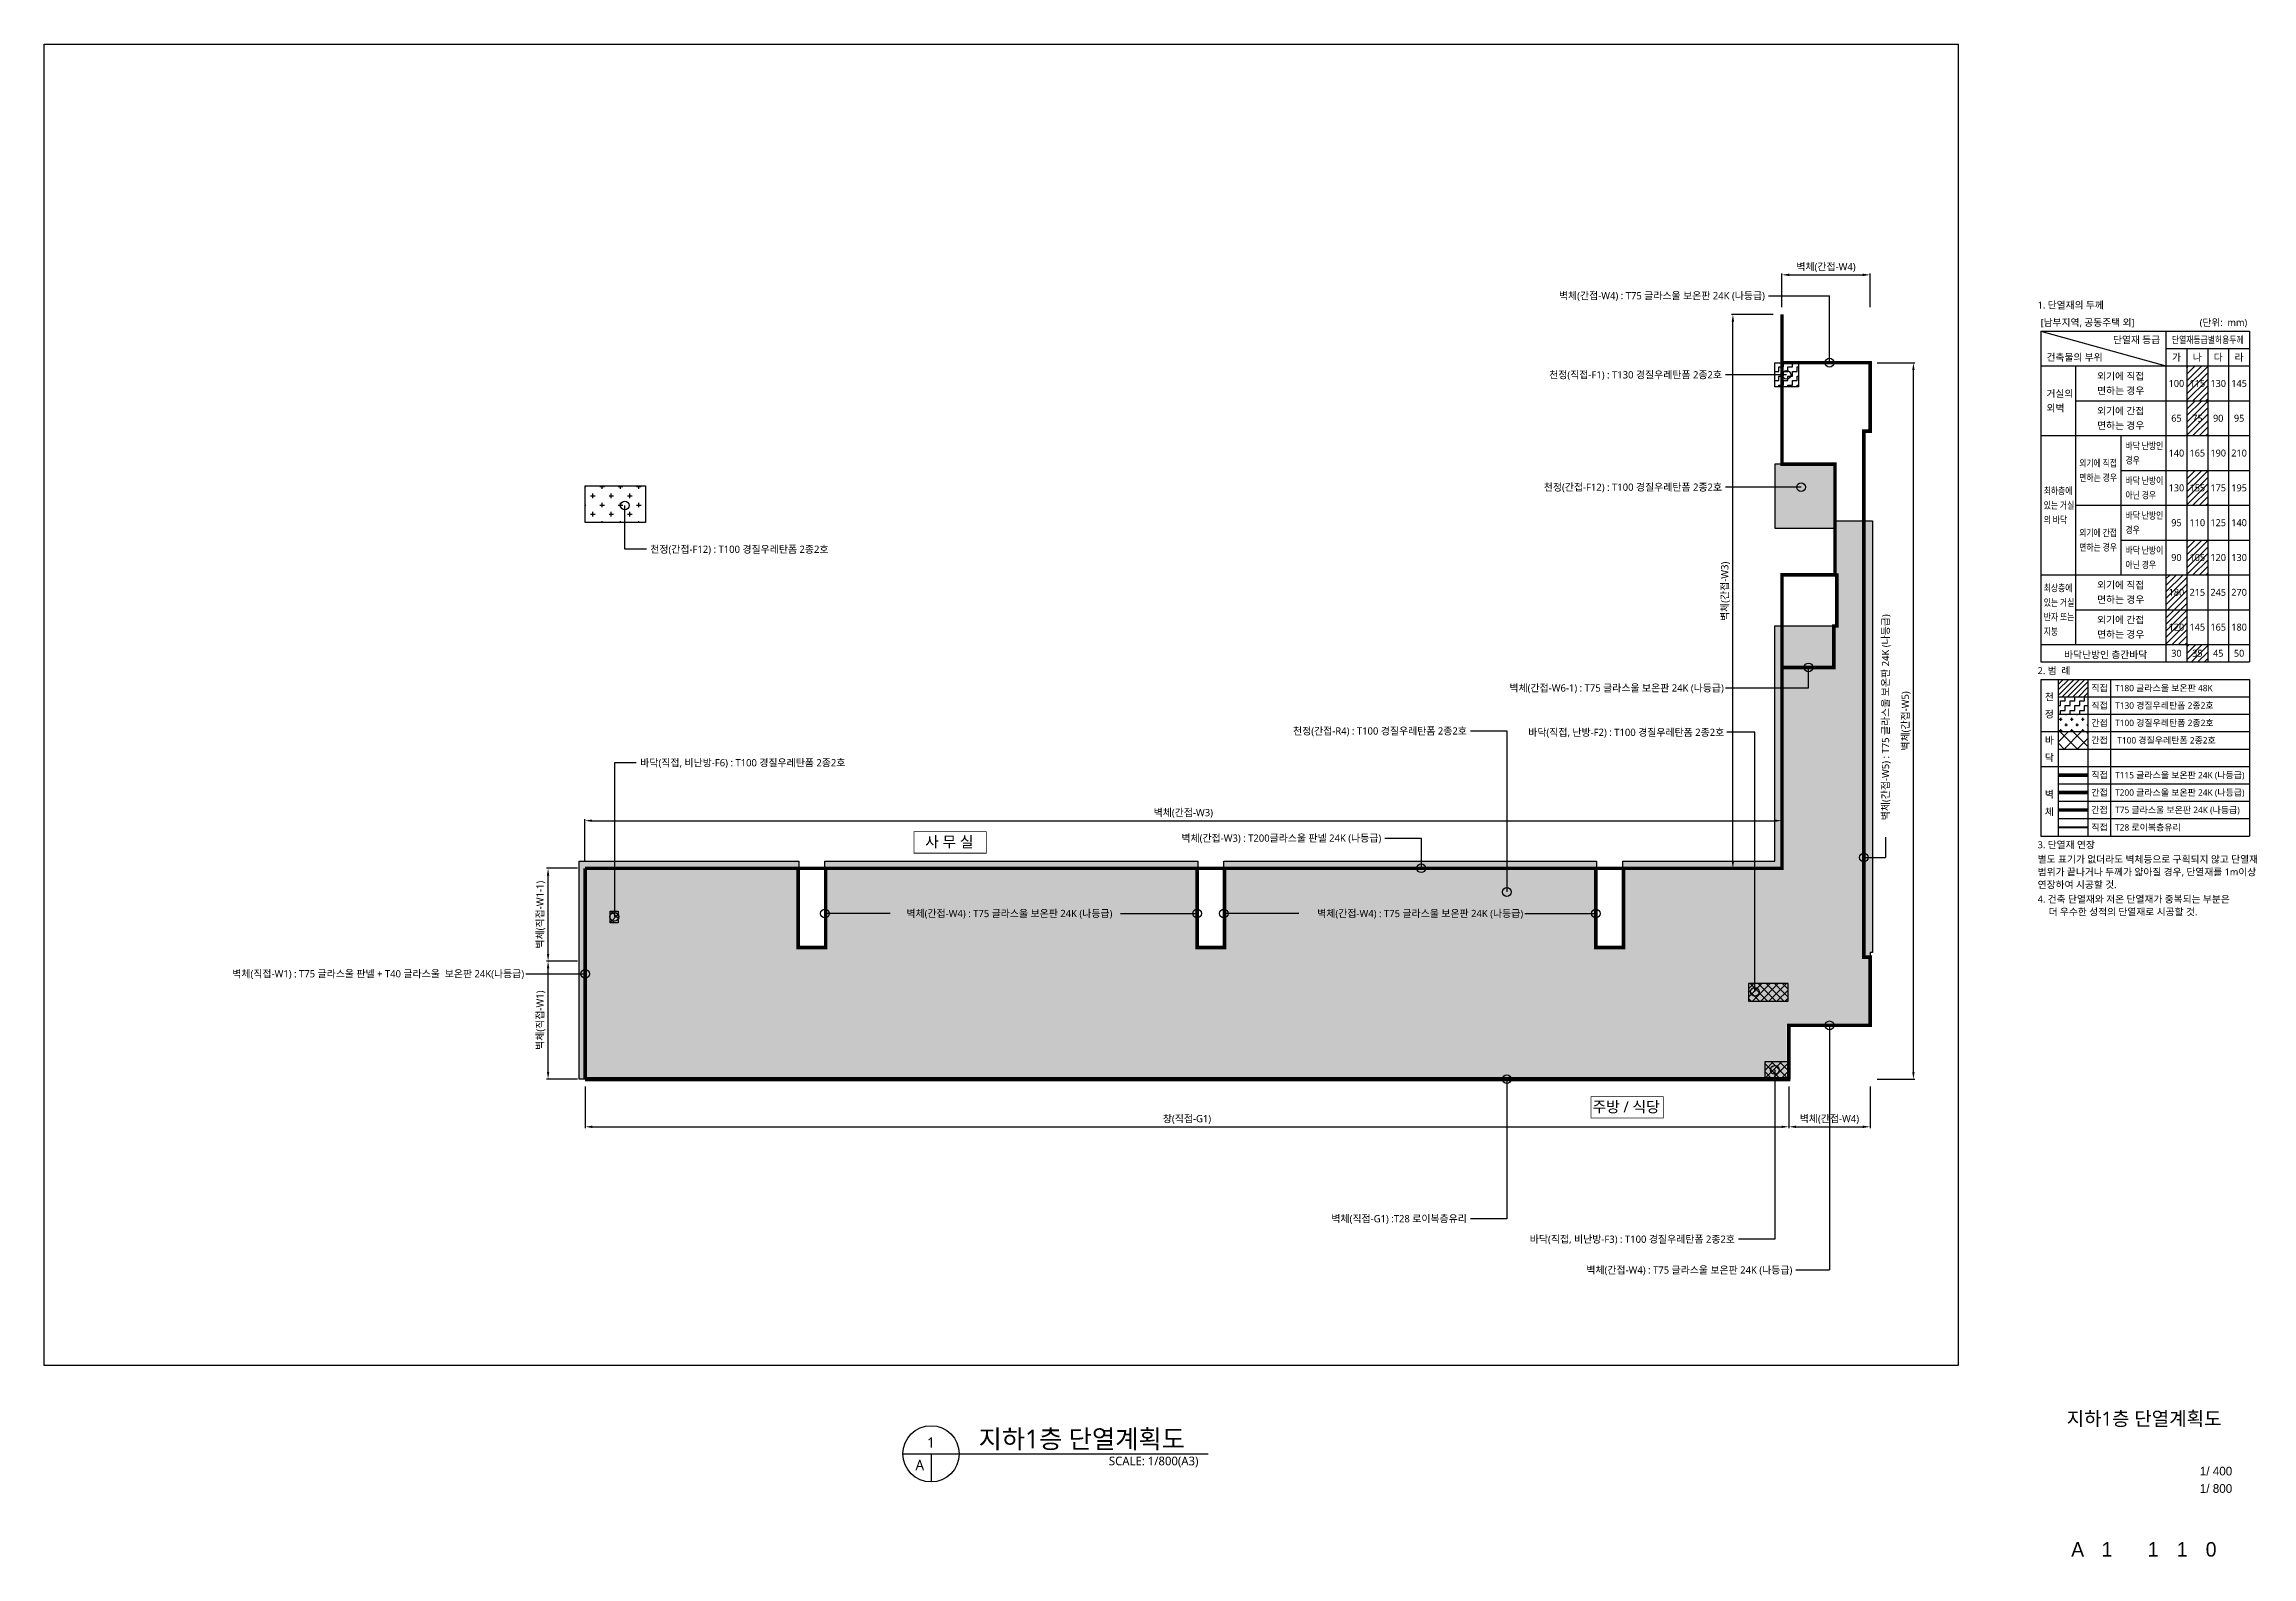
# Model space of a CAD drawing. Header units: millimetres. Extents: x -604407 to 1670407, y 506520 to 715041.
# Drawn here: x -276007 to 28407, y 506520 to 715041 of the extents above; entities that cross this region are included whole.
import ezdxf
from ezdxf.enums import TextEntityAlignment as Align

# ---------------------------------------------------------------- set-up
doc = ezdxf.new("R2010")
doc.units = ezdxf.units.MM
doc.header["$LTSCALE"] = 1000
doc.linetypes.add('HIDDEN2', pattern=[0.1875, 0.125, -0.0625])
doc.linetypes.add('PHANTOM', pattern=[63.5, 31.75, -6.35, 6.35, -6.35, 6.35, -6.35])
doc.layers.get('DEFPOINTS').update_dxf_attribs({"color": 161})
for name, color, linetype in [('DIM', 7, 'Continuous'), ('NDIM', 7, 'Continuous'), ('SASAC 도면번호', 6, 'Continuous'), ('SYM', 7, 'Continuous'), ('TEXT', 3, 'Continuous'), ('TEXT-TITLE', 6, 'Continuous'), ('TEXT-기입', 6, 'Continuous'), ('TEXT-주', 2, 'Continuous'), ('단멸바닥', 6, 'Continuous'), ('단열', 5, 'Continuous'), ('단열선', 4, 'Continuous')]:
    doc.layers.add(name, color=color, linetype=linetype)
doc.styles.add('CGS', font='cgse', dxfattribs={"bigfont": 'cgs'})
doc.styles.add('TE', font='malgun_0.ttf')
doc.styles.add('나눔바른고딕', font='NanumBarunGothic.ttf')
doc.linetypes.add('X_LINE-ORI', pattern='A,3.5,-0.5,["X",Standard,S=0.5,R=0,X=-0.175,Y=-0.25],-0.5', length=4.5)
doc.dimstyles.new('BA', dxfattribs={"dimscale": 500, "dimtxt": 3, "dimasz": 1, "dimexe": 1, "dimexo": 5, "dimgap": 0.9, "dimtad": 1, "dimdec": 0, "dimdsep": 46, "dimlunit": 6, "dimtxsty": 'TE', "dimblk": 'DDD', "dimcen": 2.5, "dimclrd": 256, "dimclre": 256, "dimclrt": 3, "dimazin": 2, "dimtfac": 1, "dimtdec": 0, "dimtix": 1, "dimtmove": 2, "dimatfit": 3, "dimldrblk": 'DDD', "dimfxl": 1, "dimtolj": 1, "dimtzin": 0, "dimarcsym": 2})

# ---------------------------------------------------------------- blocks, each defined once
blk = doc.blocks.new('*D14')
at = {"layer": 'DEFPOINTS', "color": 0, "ltscale": 0.4, "transparency": 16777216}
for p in [(-206523, 588640), (-201464, 588640), (-201464, 572360)]:
    blk.add_point(p, dxfattribs=at)
at = {"layer": 'NDIM', "lineweight": -2, "ltscale": 0.4, "transparency": 16777216}
for p, q in [((-202464, 588640), (-206723, 588640)), ((-206523, 573360), (-206523, 587640)), ((-202464, 572360), (-206723, 572360))]:
    blk.add_line(p, q, dxfattribs=at)
at = {"layer": 'NDIM', "ltscale": 0.4, "transparency": 16777216}
for points in [[(-206689, 587640), (-206356, 587640), (-206523, 588640)], [(-206689, 573360), (-206356, 573360), (-206523, 572360)]]:
    blk.add_solid(points, dxfattribs=at)
at = {"layer": 'NDIM', "color": 3, "ltscale": 0.4, "transparency": 16777216, "insert": (-207530, 580500), "char_height": 1000, "attachment_point": 5, "rotation": 90, "style": 'TE'}
blk.add_mtext('\\A1;벽체(직접-W1)', dxfattribs=at)
blk = doc.blocks.new('DDD')
at = {"layer": 'DIM', "color": 0}
for p, q in [((-1, 0), (1, 0)), ((0, -1), (0, 1))]:
    blk.add_line(p, q, dxfattribs=at)
for radius in [0.6, 0.3]:
    blk.add_circle((0, 0), radius, dxfattribs=at)
blk = doc.blocks.new('*D15')
at = {"layer": 'DEFPOINTS', "color": 0, "ltscale": 0.4, "transparency": 16777216}
for p in [(-36389, 607997), (-201464, 601435), (-36389, 601635)]:
    blk.add_point(p, dxfattribs=at)
at = {"layer": 'NDIM', "lineweight": -2, "ltscale": 0.4, "transparency": 16777216}
for p, q in [((-201464, 602435), (-201464, 608197)), ((-200464, 607997), (-37389, 607997)), ((-36389, 602635), (-36389, 608197))]:
    blk.add_line(p, q, dxfattribs=at)
at = {"layer": 'NDIM', "ltscale": 0.4, "transparency": 16777216}
for points in [[(-200464, 608164), (-200464, 607830), (-201464, 607997)], [(-37389, 608164), (-37389, 607830), (-36389, 607997)]]:
    blk.add_solid(points, dxfattribs=at)
at = {"layer": 'NDIM', "color": 3, "ltscale": 0.4, "transparency": 16777216, "insert": (-118927, 609004), "char_height": 1000, "attachment_point": 5, "style": 'TE'}
blk.add_mtext('\\A1;벽체(간접-W3)', dxfattribs=at)
blk = doc.blocks.new('*D16')
at = {"layer": 'DEFPOINTS', "color": 0, "ltscale": 0.4, "transparency": 16777216}
for p in [(-43151, 677785), (-36589, 677785), (-36589, 601435)]:
    blk.add_point(p, dxfattribs=at)
at = {"layer": 'NDIM', "lineweight": -2, "ltscale": 0.4, "transparency": 16777216}
for p, q in [((-37589, 677785), (-43351, 677785)), ((-43151, 602435), (-43151, 676785)), ((-37589, 601435), (-43351, 601435))]:
    blk.add_line(p, q, dxfattribs=at)
at = {"layer": 'NDIM', "ltscale": 0.4, "transparency": 16777216}
for points in [[(-43317, 676785), (-42984, 676785), (-43151, 677785)], [(-43317, 602435), (-42984, 602435), (-43151, 601435)]]:
    blk.add_solid(points, dxfattribs=at)
at = {"layer": 'NDIM', "color": 3, "ltscale": 0.4, "transparency": 16777216, "insert": (-44158, 639610), "char_height": 1000, "attachment_point": 5, "rotation": 90, "style": 'TE'}
blk.add_mtext('\\A1;벽체(간접-W3)', dxfattribs=at)
blk = doc.blocks.new('NOTE_단열재-수정')
at = {"layer": '단멸바닥'}
h = blk.add_hatch(dxfattribs=at)
h.set_pattern_fill('ANSI37', color=256, scale=400)
h.set_pattern_definition([(45, (-3729652.1, -524404.2), (-898.0256, 898.0256), []), (135, (-3729652.1, -524404.2), (-898.0256, -898.0256), [])])
h.paths.add_polyline_path([(7840, -60000), (7840, -57600), (3733, -57600), (3733, -60000)])
at = {"layer": '단열'}
h = blk.add_hatch(dxfattribs=at)
h.set_pattern_fill('ANSI31', color=256, scale=200)
h.set_pattern_definition([(45, (-3729652.1, -514804.23), (-449.01281, 449.01281), [])])
h.paths.add_polyline_path([(21493, -7200), (24373, -7200), (24373, -12000), (21493, -12000)])
h = blk.add_hatch(dxfattribs=at)
h.set_pattern_fill('ANSI31', color=256, scale=200)
h.set_pattern_definition([(45, (-3729652.1, -519604.23), (-449.01281, 449.01281), [])])
h.paths.add_polyline_path([(21493, -12000), (24373, -12000), (24373, -16800), (21493, -16800)])
h = blk.add_hatch(dxfattribs=at)
h.set_pattern_fill('ANSI31', color=256, scale=200)
h.set_pattern_definition([(45, (-3729652.1, -529204.23), (-449.01281, 449.01281), [])])
h.paths.add_polyline_path([(21493, -21600), (24373, -21600), (24373, -26400), (21493, -26400)])
h = blk.add_hatch(dxfattribs=at)
h.set_pattern_fill('ANSI31', color=256, scale=200)
h.set_pattern_definition([(45, (-3729652.1, -538804.23), (-449.01281, 449.01281), [])])
h.paths.add_polyline_path([(21493, -31200), (24373, -31200), (24373, -36000), (21493, -36000)])
h = blk.add_hatch(dxfattribs=at)
h.set_pattern_fill('ANSI31', color=256, scale=200)
h.set_pattern_definition([(45, (-3732531.6, -548404.23), (-449.01281, 449.01281), [])])
h.paths.add_polyline_path([(18613, -36000), (21493, -36000), (21493, -45600), (18613, -45600)])
h = blk.add_hatch(dxfattribs=at)
h.set_pattern_fill('ANSI31', color=256, scale=200)
h.set_pattern_definition([(45, (-292000, -178800), (-449.0128, 449.0128), [])])
h.paths.add_polyline_path([(21493, -45600), (24373, -45600), (24373, -48000), (21493, -48000)])
h = blk.add_hatch(dxfattribs=at)
h.set_pattern_fill('ANSI31', color=256, scale=166.666667, style=0)
h.set_pattern_definition([(45, (-292000, -178800), (-374.1773, 374.1773), [])])
h.paths.add_polyline_path([(3733, -52800), (7840, -52800), (7840, -50400), (3733, -50400)])
h = blk.add_hatch(dxfattribs=at)
h.set_pattern_fill('ZIGZAG', color=256, scale=5333.333333, style=0)
h.set_pattern_definition([(0, (-292000, -178800), (666.6667, 666.6667), [666.6667, -666.6667]), (90, (-291333.3, -178800), (-666.6667, 666.6667), [666.6667, -666.6667])])
h.paths.add_polyline_path([(3733, -55200), (7840, -55200), (7840, -52800), (3733, -52800)])
h = blk.add_hatch(dxfattribs=at)
h.set_pattern_fill('CROSS', color=256, scale=120, style=0)
h.set_pattern_definition([(0, (-2857928.7, 31419.2), (762, 762), [381, -1143]), (90, (-2857738.2, 31228.7), (-762, 762), [381, -1143])])
h.paths.add_polyline_path([(3733, -57600), (7840, -57600), (7840, -55200), (3733, -55200)])
for p, q in [((1333, -50400), (1333, -72000)), ((1333, -50400), (30133, -50400)), ((3733, -50400), (3733, -72000)), ((7840, -50400), (7840, -72000)), ((10958, -50400), (10958, -72000)), ((30133, -50400), (30133, -72000)), ((3733, -52800), (30133, -52800)), ((1333, -57600), (30133, -57600)), ((3733, -55200), (30133, -55200)), ((3733, -60000), (30133, -60000)), ((1333, -62400), (30133, -62400)), ((3733, -64800), (30133, -64800)), ((3733, -67200), (30133, -67200)), ((3733, -67200), (30133, -67200)), ((3733, -69600), (30133, -69600)), ((1333, -72000), (30133, -72000))]:
    blk.add_line(p, q)
at = {"layer": 'DIM'}
for p, q in [((1333, -2400), (18613, -7200)), ((1333, -2400), (30133, -2400)), ((1333, -2400), (1333, -48000)), ((18613, -2400), (18613, -48000)), ((30133, -2400), (30133, -48000)), ((18613, -4800), (30133, -4800)), ((21493, -4800), (21493, -48000)), ((24373, -4800), (24373, -48000)), ((27253, -4800), (27253, -48000)), ((1333, -7200), (30133, -7200)), ((6133, -7200), (6133, -45600)), ((6133, -12000), (30133, -12000)), ((1333, -16800), (30133, -16800)), ((12373, -16800), (12373, -36000)), ((12373, -21600), (30133, -21600)), ((6133, -26400), (30133, -26400)), ((12373, -31200), (30133, -31200)), ((1333, -36000), (30133, -36000)), ((6133, -40800), (30133, -40800)), ((1333, -45600), (30133, -45600)), ((1333, -48000), (30133, -48000))]:
    blk.add_line(p, q, dxfattribs=at)
at = {"layer": '단열선', "ltscale": 7, "const_width": 480}
blk.add_lwpolyline([(3733, -63600), (7840, -63600)], dxfattribs=at)
at = {"layer": '단열선', "linetype": 'PHANTOM', "ltscale": 0.05, "const_width": 480}
blk.add_lwpolyline([(3733, -66000), (7840, -66000)], dxfattribs=at)
at = {"layer": '단열선', "linetype": 'HIDDEN2', "ltscale": 7, "const_width": 480}
blk.add_lwpolyline([(3733, -68400), (7840, -68400)], dxfattribs=at)
at = {"layer": '단열선', "color": 3, "linetype": 'X_LINE-ORI', "ltscale": 0.8, "const_width": 300}
blk.add_lwpolyline([(3733, -70800), (7840, -70800)], dxfattribs=at)
at = {"layer": 'TEXT-기입', "style": '나눔바른고딕'}
for s, height, p in [('1. 단열재의 두께', 960, (922, 1200)), ('[남부지역, 공동주택 외]', 960, (1333, -1200)), ('(단위:  mm)', 960, (23259, -1200)), ('건축물의 부위', 960, (2133, -6000)), ('거실의', 960, (2133, -11000)), ('외벽', 960, (2133, -13000)), ('2. 범  례', 960, (922, -49200)), ('T180 글라스울 보온판 48K', 880, (11597, -51600)), ('T130 경질우레탄폼 2종2호', 880, (11597, -54000)), ('T100 경질우레탄폼 2종2호', 880, (11597, -56400)), (' T100 경질우레탄폼 2종2호', 880, (11597, -58800)), ('T115 글라스울 보온판 24K (나등급)', 880, (11597, -63600)), ('T200 글라스울 보온판 24K (나등급)', 880, (11597, -66000)), ('T75 글라스울 보온판 24K (나등급)', 880, (11597, -68400)), ('3. 단열재 연장', 960, (922, -73200)), ('T28 로이복층유리', 880, (11597, -70800)), ('별도 표기가 없더라도 벽체등으로 구획되지 않고 단열재', 960, (922, -75200)), ('연장하여 시공할 것.', 960, (922, -78700)), ('범위가 끝나거나 두께가 얇아질 경우, 단열재를 1m이상', 960, (922, -76950)), ('4. 건축 단열재와 저온 단열재가 중복되는 부분은', 960, (922, -80700)), ('더 우수한 성적의 단열재로 시공할 것.', 960, (2422, -82450))]:
    blk.add_text(s, height=height, dxfattribs=at).set_placement(p, align=Align.MIDDLE_LEFT)
blk.add_text('단열재 등급', height=960, dxfattribs=at).set_placement((17813, -3600), align=Align.MIDDLE_RIGHT)
at = {"layer": 'TEXT-기입', "style": '나눔바른고딕', "width": 0.8}
for s, p in [('단열재등급별허용두께', (24373, -3600)), ('외기에 직접', (9253, -20600)), ('면하는 경우', (9253, -22600)), ('외기에 간접', (9253, -30200)), ('면하는 경우', (9253, -32200))]:
    blk.add_text(s, height=960, dxfattribs=at).set_placement(p, align=Align.MIDDLE_CENTER)
at = {"layer": 'TEXT-기입', "style": '나눔바른고딕'}
for s, height, p in [('가', 960, (20053, -6000)), ('나', 960, (22933, -6000)), ('다', 960, (25813, -6000)), ('라', 960, (28693, -6000)), ('외기에 직접', 960, (12373, -8600)), ('100', 960, (20051, -9600)), ('115', 960, (22932, -9600)), ('130', 960, (25813, -9600)), ('145', 960, (28693, -9600)), ('면하는 경우', 960, (12373, -10600)), ('외기에 간접', 960, (12373, -13400)), ('면하는 경우', 960, (12373, -15400)), ('65', 960, (20051, -14400)), ('75', 960, (22932, -14400)), ('90', 960, (25813, -14400)), ('95', 960, (28693, -14400)), ('140', 960, (20051, -19200)), ('165', 960, (22932, -19200)), ('190', 960, (25813, -19200)), ('210', 960, (28693, -19200)), ('130', 960, (20051, -24000)), ('155', 960, (22932, -24000)), ('175', 960, (25813, -24000)), ('195', 960, (28693, -24000)), ('95', 960, (20051, -28800)), ('110', 960, (22932, -28800)), ('125', 960, (25813, -28800)), ('140', 960, (28693, -28800)), ('90', 960, (20051, -33600)), ('105', 960, (22932, -33600)), ('120', 960, (25813, -33600)), ('130', 960, (28693, -33600)), ('외기에 직접', 960, (12373, -37400)), ('면하는 경우', 960, (12373, -39400)), ('180', 960, (20051, -38400)), ('215', 960, (22932, -38400)), ('245', 960, (25813, -38400)), ('270', 960, (28693, -38400)), ('외기에 간접', 960, (12373, -42200)), ('면하는 경우', 960, (12373, -44200)), ('120', 960, (20051, -43200)), ('145', 960, (22932, -43200)), ('165', 960, (25813, -43200)), ('180', 960, (28693, -43200)), ('바닥난방인 층간바닥', 960, (10297, -47000)), ('30', 960, (20051, -46800)), ('35', 960, (22932, -46800)), ('45', 960, (25813, -46800)), ('50', 960, (28693, -46800)), ('직접', 880, (9454, -51600)), ('천', 960, (2533, -52800)), ('정', 960, (2533, -55200)), ('직접', 880, (9454, -54000)), ('간접', 880, (9454, -56400)), ('바', 960, (2533, -58800)), ('닥', 960, (2533, -61200)), ('간접', 880, (9454, -58800)), ('직접', 880, (9454, -63600)), ('벽', 960, (2533, -66251)), ('간접', 880, (9454, -66000)), ('체', 960, (2533, -68651)), ('간접', 880, (9454, -68400)), ('직접', 880, (9454, -70800))]:
    blk.add_text(s, height=height, dxfattribs=at).set_placement(p, align=Align.MIDDLE_CENTER)
at = {"layer": 'TEXT-기입', "style": '나눔바른고딕', "width": 0.8}
for s, p in [('바닥 난방인', (13031, -18200)), ('경우', (13031, -20200)), ('최하층에', (1751, -24400)), ('바닥 난방이', (13031, -23000)), ('있는 거실', (1751, -26400)), ('아닌 경우', (13031, -25000)), ('바닥 난방인', (13031, -27800)), ('의 바닥', (1751, -28400)), ('경우', (13031, -29800)), ('바닥 난방이', (13031, -32600)), ('아닌 경우', (13031, -34600)), ('최상층에', (1751, -37800)), ('있는 거실', (1751, -39800)), ('반자 또는', (1751, -41800)), ('지붕', (1751, -43800))]:
    blk.add_text(s, height=960, dxfattribs=at).set_placement(p, align=Align.MIDDLE_LEFT)
blk = doc.blocks.new('*D17')
at = {"layer": 'DEFPOINTS', "color": 0, "ltscale": 0.4, "transparency": 16777216}
for p in [(-201414, 572360), (-35439, 572360), (-35439, 565799)]:
    blk.add_point(p, dxfattribs=at)
at = {"layer": 'NDIM', "lineweight": -2, "ltscale": 0.4, "transparency": 16777216}
for p, q in [((-201414, 571360), (-201414, 565599)), ((-35439, 571360), (-35439, 565599)), ((-200414, 565799), (-36439, 565799))]:
    blk.add_line(p, q, dxfattribs=at)
at = {"layer": 'NDIM', "ltscale": 0.4, "transparency": 16777216}
for points in [[(-200414, 565966), (-200414, 565632), (-201414, 565799)], [(-36439, 565966), (-36439, 565632), (-35439, 565799)]]:
    blk.add_solid(points, dxfattribs=at)
at = {"layer": 'NDIM', "color": 3, "ltscale": 0.4, "transparency": 16777216, "insert": (-118427, 566813), "char_height": 1000, "attachment_point": 5, "style": 'TE'}
blk.add_mtext('\\A1;창(직접-G1)', dxfattribs=at)
blk = doc.blocks.new('*D18')
at = {"layer": 'DEFPOINTS', "color": 0, "ltscale": 0.4, "transparency": 16777216}
for p in [(-35439, 572360), (-24239, 572360), (-24239, 565799)]:
    blk.add_point(p, dxfattribs=at)
at = {"layer": 'NDIM', "lineweight": -2, "ltscale": 0.4, "transparency": 16777216}
for p, q in [((-35439, 571360), (-35439, 565599)), ((-24239, 571360), (-24239, 565599)), ((-34439, 565799), (-25239, 565799))]:
    blk.add_line(p, q, dxfattribs=at)
at = {"layer": 'NDIM', "ltscale": 0.4, "transparency": 16777216}
for points in [[(-34439, 565966), (-34439, 565632), (-35439, 565799)], [(-25239, 565966), (-25239, 565632), (-24239, 565799)]]:
    blk.add_solid(points, dxfattribs=at)
at = {"layer": 'NDIM', "color": 3, "ltscale": 0.4, "transparency": 16777216, "insert": (-29839, 566807), "char_height": 1000, "attachment_point": 5, "style": 'TE'}
blk.add_mtext('\\A1;벽체(간접-W4)', dxfattribs=at)
blk = doc.blocks.new('*D19')
at = {"layer": 'DEFPOINTS', "color": 0, "ltscale": 0.4, "transparency": 16777216}
for p in [(-24239, 671135), (-18258, 671135), (-24239, 572360)]:
    blk.add_point(p, dxfattribs=at)
at = {"layer": 'NDIM', "lineweight": -2, "ltscale": 0.4, "transparency": 16777216}
for p, q in [((-23239, 671135), (-18058, 671135)), ((-18258, 573360), (-18258, 670135)), ((-23239, 572360), (-18058, 572360))]:
    blk.add_line(p, q, dxfattribs=at)
at = {"layer": 'NDIM', "ltscale": 0.4, "transparency": 16777216}
for points in [[(-18425, 670135), (-18092, 670135), (-18258, 671135)], [(-18425, 573360), (-18092, 573360), (-18258, 572360)]]:
    blk.add_solid(points, dxfattribs=at)
at = {"layer": 'NDIM', "color": 3, "ltscale": 0.4, "transparency": 16777216, "insert": (-19266, 621748), "char_height": 1000, "attachment_point": 5, "rotation": 90, "style": 'TE'}
blk.add_mtext('\\A1;벽체(간접-W5)', dxfattribs=at)
blk = doc.blocks.new('*D20')
at = {"layer": 'DEFPOINTS', "color": 0, "ltscale": 0.4, "transparency": 16777216}
for p in [(-24239, 683240), (-36389, 677785), (-24239, 677785)]:
    blk.add_point(p, dxfattribs=at)
at = {"layer": 'NDIM', "lineweight": -2, "ltscale": 0.4, "transparency": 16777216}
for p, q in [((-36389, 678785), (-36389, 683440)), ((-35389, 683240), (-25239, 683240)), ((-24239, 678785), (-24239, 683440))]:
    blk.add_line(p, q, dxfattribs=at)
at = {"layer": 'NDIM', "ltscale": 0.4, "transparency": 16777216}
for points in [[(-35389, 683407), (-35389, 683073), (-36389, 683240)], [(-25239, 683407), (-25239, 683073), (-24239, 683240)]]:
    blk.add_solid(points, dxfattribs=at)
at = {"layer": 'NDIM', "color": 3, "ltscale": 0.4, "transparency": 16777216, "insert": (-30314, 684248), "char_height": 1000, "attachment_point": 5, "style": 'TE'}
blk.add_mtext('\\A1;벽체(간접-W4)', dxfattribs=at)
blk = doc.blocks.new('*D21')
at = {"layer": 'DEFPOINTS', "color": 0, "ltscale": 0.4, "transparency": 16777216}
for p in [(-206523, 601435), (-201464, 601435), (-201464, 588640)]:
    blk.add_point(p, dxfattribs=at)
at = {"layer": 'NDIM', "lineweight": -2, "ltscale": 0.4, "transparency": 16777216}
for p, q in [((-202464, 601435), (-206723, 601435)), ((-206523, 589640), (-206523, 600435)), ((-202464, 588640), (-206723, 588640))]:
    blk.add_line(p, q, dxfattribs=at)
at = {"layer": 'NDIM', "ltscale": 0.4, "transparency": 16777216}
for points in [[(-206689, 600435), (-206356, 600435), (-206523, 601435)], [(-206689, 589640), (-206356, 589640), (-206523, 588640)]]:
    blk.add_solid(points, dxfattribs=at)
at = {"layer": 'NDIM', "color": 3, "ltscale": 0.4, "transparency": 16777216, "insert": (-207530, 595038), "char_height": 1000, "attachment_point": 5, "rotation": 90, "style": 'TE'}
blk.add_mtext('\\A1;벽체(직접-W1-1)', dxfattribs=at)

msp = doc.modelspace()

# ---------------------------------------------------------------- hatches: boundary and pattern name
at = {"layer": '단멸바닥'}
h = msp.add_hatch(dxfattribs=at)
h.set_pattern_fill('ANSI37', color=256, scale=250)
h.set_pattern_definition([(45, (-590004.2, 286116.5), (-561.266, 561.266), []), (135, (-590004.2, 286116.5), (-561.266, -561.266), [])])
h.paths.add_polyline_path([(-197954.3, 595535.5), (-196839.3, 595535.5), (-196839.3, 593935.5), (-197954.3, 593935.5)])
h.paths.add_polyline_path([(-35439.3, 572360.5), (-38715.6, 572360.5), (-38715.6, 574785.3), (-35439.3, 574785.3)])
h.paths.add_polyline_path([(-40989.3, 583110.5), (-35539.3, 583110.5), (-35539.3, 585535.5), (-40989.3, 585535.5)])
at = {"layer": '단열'}
h = msp.add_hatch(dxfattribs=at)
h.set_pattern_fill('ZIGZAG', color=251, scale=200, style=0)
h.set_pattern_definition([(0, (0, 0), (635, 635), [635, -635]), (90, (635, 0), (-635, 635), [635, -635])])
h.paths.add_polyline_path([(-37389.3, 671135.5), (-34114.3, 671135.5), (-34114.3, 667785.5), (-37389.3, 667785.5)])
h = msp.add_hatch(dxfattribs=at)
h.set_pattern_fill('CROSS', color=251, scale=200, style=0)
h.paths.add_polyline_path([(-37389.3, 648335.5), (-29064.3, 648335.5), (-29064.3, 657148), (-37389.3, 657148)])
h.paths.add_polyline_path([(-23889.3, 649335.5), (-23889.3, 589835.5), (-24239.3, 589835.5), (-24239.3, 579785.5), (-35714.3, 579785.5), (-35714.3, 572360.5), (-202239.3, 572360.5), (-202239.3, 602435.5), (-194439.3, 602435.5), (-171939.3, 602435.5), (-171939.3, 590535.5), (-168339.3, 590535.5), (-168339.3, 602435.5), (-116939.3, 602435.5), (-116939.3, 590535.5), (-113339.3, 590535.5), (-113339.3, 600985.5), (-113339.3, 602435.5), (-61939.3, 602435.5), (-61939.3, 590535.5), (-58339.3, 590535.5), (-58339.3, 600985.5), (-58339.3, 602435.5), (-37389.3, 602435.5), (-37389.3, 610985.5), (-37389.3, 628935.5), (-37389.3, 634835.5), (-28814.3, 634835.5), (-28814.3, 641835.5), (-29064.3, 641835.5), (-29064.3, 649335.5)])
h = msp.add_hatch(dxfattribs=at)
h.set_pattern_fill('CROSS', color=251, scale=200, style=0)
h.paths.add_polyline_path([(-201426.8, 654135.5), (-193101.8, 654135.5), (-193101.8, 649123), (-201426.8, 649123)])

# ---------------------------------------------------------------- linework, layer by layer
for p, q in [((-32716.8, 626294.5), (-32716.8, 629130.5)), ((-44148.9, 626294.5), (-32716.8, 626294.5))]:
    msp.add_line(p, q)
at = {"layer": 'DEFPOINTS'}
msp.add_lwpolyline([(-276007, 715040.9), (-12079.4, 715040.9), (-12079.4, 532898), (-276007, 532898)], close=True, dxfattribs=at)
at = {"layer": 'SYM'}
for p, q in [((-38232.1, 680367.8), (-29839.3, 680367.8)), ((-29839.3, 671135.5), (-29839.3, 680367.8)), ((-35751.8, 669460.5), (-44148.9, 669460.5)), ((-33751.8, 653972.2), (-44148.9, 653972.2)), ((-25089.3, 602919.2), (-22103.8, 602919.2)), ((-22103.8, 605730.8), (-22103.8, 602919.2)), ((-209583.2, 586894.8), (-201414.3, 586894.8)), ((-29839.3, 579785.5), (-29839.3, 546062.5)), ((-34460.8, 546062.5), (-29839.3, 546062.5)), ((-157598.8, 520720.4), (-115487.6, 520720.4)), ((-153720.1, 520720.4), (-153720.1, 516841.6))]:
    msp.add_line(p, q, dxfattribs=at)
for points in [[(-192933.7, 645411.3), (-195933.7, 645411.3), (-195933.7, 651439.5)], [(-79329.3, 620364.5), (-74329.3, 620364.5), (-74329.3, 598168.4)], [(-40108.3, 584397.3), (-40108.3, 620177.7), (-43985.4, 620177.7)], [(-194385.7, 615982.9), (-197385.7, 615982.9), (-197385.7, 594735.2)], [(-91139.3, 605594.8), (-86139.3, 605594.8), (-86139.3, 601435.5)], [(-159352.7, 595203.3), (-168339.3, 595203.3)], [(-127589.8, 595203.3), (-117039.3, 595203.3)], [(-103019, 595203.3), (-113339.3, 595203.3)], [(-71827.5, 595203.3), (-62039.3, 595203.3)], [(-74329.3, 572360.5), (-74329.3, 553132.6)], [(-37367.1, 573634.9), (-37367.1, 550308.2), (-42367.1, 550308.2)], [(-74329.3, 553132.6), (-79329.3, 553132.6)]]:
    msp.add_lwpolyline(points, dxfattribs=at)
for centre, radius in [((-35751.8, 669460.5), 600), ((-29839.3, 671135.5), 600), ((-33751.8, 653972.2), 600), ((-195933.7, 651439.5), 600), ((-32716.8, 629130.5), 600), ((-25089.3, 602919.2), 600), ((-86139.3, 601435.5), 600), ((-74329.3, 598168.4), 600), ((-197385.7, 594735.2), 600), ((-168339.3, 595203.3), 600), ((-117039.3, 595203.3), 600), ((-113339.3, 595203.3), 600), ((-62039.3, 595203.3), 600), ((-201414.3, 586894.8), 600), ((-40108.3, 584397.3), 600), ((-29839.3, 579785.5), 600), ((-74329.3, 572360.5), 600), ((-37367.1, 573634.9), 600), ((-153720.1, 520720.4), 3878.8)]:
    msp.add_circle(centre, radius, dxfattribs=at)
at = {"layer": 'TEXT-주', "const_width": 93.8}
for points in [[(-156062.8, 603519.6), (-146078.4, 603519.6), (-146078.4, 606472.7), (-156062.8, 606472.7)], [(-62737.5, 567000), (-52753.1, 567000), (-52753.1, 569953.1), (-62737.5, 569953.1)]]:
    msp.add_lwpolyline(points, close=True, dxfattribs=at)
at = {"layer": '단멸바닥'}
for points in [[(-197954.3, 595535.5), (-196839.3, 595535.5), (-196839.3, 593935.5), (-197954.3, 593935.5)], [(-40989.3, 583110.5), (-35539.3, 583110.5), (-35539.3, 585535.5), (-40989.3, 585535.5)], [(-35439.3, 572360.5), (-38715.6, 572360.5), (-38715.6, 574785.3), (-35439.3, 574785.3)]]:
    msp.add_lwpolyline(points, close=True, dxfattribs=at)
at = {"layer": '단열'}
for points in [[(-37389.3, 671135.5), (-34114.3, 671135.5), (-34114.3, 667785.5), (-37389.3, 667785.5)], [(-37389.3, 648335.5), (-29064.3, 648335.5), (-29064.3, 657148), (-37389.3, 657148)], [(-201426.8, 654135.5), (-193101.8, 654135.5), (-193101.8, 649123), (-201426.8, 649123)]]:
    msp.add_lwpolyline(points, close=True, dxfattribs=at)
msp.add_lwpolyline([(-23889.3, 649335.5), (-23889.3, 589835.5), (-24239.3, 589835.5), (-24239.3, 579785.5), (-35439.3, 579785.5), (-35439.3, 572360.5), (-202239.3, 572360.5), (-202239.3, 602435.5), (-194439.3, 602435.5), (-171939.3, 602435.5), (-171939.3, 590535.5), (-168339.3, 590535.5), (-168339.3, 602435.5), (-116939.3, 602435.5), (-116939.3, 590535.5), (-113339.3, 590535.5), (-113339.3, 600985.5), (-113339.3, 600985.5), (-113339.3, 602435.5), (-61939.3, 602435.5), (-61939.3, 590535.5), (-58339.3, 590535.5), (-58339.3, 600985.5), (-58339.3, 600985.5), (-58339.3, 602435.5), (-37389.3, 602435.5), (-37389.3, 610985.5), (-37389.3, 628935.5), (-37389.3, 634835.5), (-28814.3, 634835.5), (-28814.3, 641835.5), (-29064.3, 641835.5), (-29064.3, 649335.5), (-23889.3, 649335.5)], dxfattribs=at)
at = {"layer": '단열선', "linetype": 'PHANTOM', "ltscale": 0.05, "const_width": 480}
msp.add_lwpolyline([(-201414.3, 601435.5), (-36389.3, 601435.5), (-36389.3, 641885.5), (-29064.3, 641885.5), (-29064.3, 657148), (-36389.3, 657148), (-36389.3, 677785.5)], dxfattribs=at)
at = {"layer": '단열선', "linetype": 'HIDDEN2', "ltscale": 10, "const_width": 500}
for points in [[(-36389.3, 671135.5), (-24239.3, 671135.5), (-24239.3, 661685.5), (-25089.3, 661685.5), (-25089.3, 589185.5), (-24239.3, 589185.5), (-24239.3, 579785.5), (-35439.3, 579785.5), (-35439.3, 572360.5)], [(-36389.3, 629130.5), (-29241.8, 629130.5), (-29236.8, 634835.5), (-28814.3, 634835.5), (-28814.3, 641835.5), (-29064.3, 641835.5)], [(-172039.3, 601435.5), (-172039.3, 590535.5), (-168245.8, 590535.5), (-168245.8, 601435.5)], [(-117039.3, 601435.5), (-117039.3, 590535.5), (-113245.8, 590535.5), (-113245.8, 601435.5)], [(-62039.3, 601435.5), (-62039.3, 590535.5), (-58245.8, 590535.5), (-58245.8, 601435.5)]]:
    msp.add_lwpolyline(points, dxfattribs=at)
at = {"layer": '단열선', "ltscale": 7, "const_width": 500}
msp.add_lwpolyline([(-201414.3, 601435.5), (-201414.3, 572360.5)], dxfattribs=at)
at = {"layer": '단열선', "color": 3, "linetype": 'X_LINE-ORI', "ltscale": 0.8, "const_width": 600}
msp.add_lwpolyline([(-201414.3, 572360.5), (-35239.3, 572360.5)], dxfattribs=at)

# ---------------------------------------------------------------- block references
at = {"layer": 'SASAC 도면번호'}
msp.add_blockref('NOTE_단열재-수정', (-2043.2, 677877.1), dxfattribs=at)

# ---------------------------------------------------------------- texts
at = {"layer": 'TEXT', "style": '나눔바른고딕'}
for s, p in [('벽체(간접-W4) : T75 글라스울 보온판 24K (나등급)', (-38732.1, 680367.8)), ('천정(직접-F1) : T130 경질우레탄폼 2종2호', (-44648.9, 669460.5)), ('천정(간접-F12) : T100 경질우레탄폼 2종2호', (-44648.9, 653972.2)), ('벽체(간접-W6-1) : T75 글라스울 보온판 24K (나등급)', (-44398.9, 626294.5)), ('천정(간접-R4) : T100 경질우레탄폼 2종2호', (-79829.3, 620364.5)), ('바닥(직접, 난방-F2) : T100 경질우레탄폼 2종2호', (-44345, 620177.7)), ('벽체(간접-W3) : T200글라스울 판넬 24K (나등급)', (-91639.3, 605594.8)), ('벽체(간접-W4) : T75 글라스울 보온판 24K (나등급)', (-128711.1, 595203.3)), ('벽체(간접-W4) : T75 글라스울 보온판 24K (나등급)', (-72068.1, 595203.3)), ('벽체(직접-W1) : T75 글라스울 판넬 + T40 글라스울  보온판 24K(나등급)', (-209821.1, 586894.8)), ('벽체(직접-G1) :T28 로이복층유리', (-79829.3, 553132.6)), ('바닥(직접, 비난방-F3) : T100 경질우레탄폼 2종2호', (-42867.1, 550308.2)), ('벽체(간접-W4) : T75 글라스울 보온판 24K (나등급)', (-34960.8, 546062.5))]:
    msp.add_text(s, height=1000, dxfattribs=at).set_placement(p, align=Align.MIDDLE_RIGHT)
for s, p in [('천정(간접-F12) : T100 경질우레탄폼 2종2호', (-192433.7, 645411.3)), ('바닥(직접, 비난방-F6) : T100 경질우레탄폼 2종2호', (-193808.9, 615982.9))]:
    msp.add_text(s, height=1000, dxfattribs=at).set_placement(p, align=Align.MIDDLE_LEFT)
msp.add_text('벽체(간접-W5) : T75 글라스울 보온판 24K (나등급)', height=1000, rotation=90, dxfattribs=at).set_placement((-22103.8, 636451.6), align=Align.MIDDLE_RIGHT)
msp.add_text('지하1층 단열계획도', height=2560, dxfattribs=at).set_placement((-147160.1, 521496.1))
for s, p in [('1', (-153720.1, 522271.9)), ('A', (-155271.6, 519168.8))]:
    msp.add_text(s, height=1440, dxfattribs=at).set_placement(p, align=Align.MIDDLE)
msp.add_text('SCALE: 1/800(A3)', height=1200, dxfattribs=at).set_placement((-116844.6, 520332.5), align=Align.TOP_RIGHT)
at = {"layer": 'TEXT-TITLE', "style": '나눔바른고딕'}
msp.add_text('지하1층 단열계획도', height=1920, dxfattribs=at).set_placement((13556.8, 525569.6), align=Align.MIDDLE_CENTER)
at = {"layer": 'TEXT-기입', "style": 'CGS'}
for s, p in [('1/ 400', (21238.3, 517380.9)), ('1/ 800', (21238.3, 514980.9))]:
    msp.add_text(s, height=1200, dxfattribs=at).set_placement(p, align=Align.BOTTOM_LEFT)
for s, p in [('A', (4387.8, 507548.6)), ('1', (8438.1, 507548.6)), ('1', (14787.8, 507548.6)), ('1', (18787.8, 507548.6)), ('0', (22787.8, 507548.6))]:
    msp.add_text(s, height=2000, dxfattribs=at).set_placement(p, align=Align.MIDDLE_CENTER)
at = {"layer": 'TEXT-주', "style": '나눔바른고딕'}
for s, p in [('사 무 실', (-151199.2, 605075.8)), ('주방 / 식당', (-57873.9, 568556.1))]:
    msp.add_text(s, height=1500, dxfattribs=at).set_placement(p, align=Align.MIDDLE_CENTER)

# ---------------------------------------------------------------- dimensions: what is measured, and where the dimension line sits
at = {"layer": 'NDIM', "ltscale": 0.4}
for base, p1, p2, text, picture, middle in [((-24239.3, 683240.2), (-36389.3, 677785.5), (-24239.3, 677785.5), '벽체(간접-W4)', '*D20', (-30314.3, 684247.7)), ((-36389.3, 607996.8), (-201464.3, 601435.5), (-36389.3, 601635.5), '벽체(간접-W3)', '*D15', (-118926.8, 609004.4)), ((-35439.3, 565799.1), (-201414.3, 572360.5), (-35439.3, 572360.5), '창(직접-G1)', '*D17', (-118426.8, 566812.8)), ((-24239.3, 565799.1), (-35439.3, 572360.5), (-24239.3, 572360.5), '벽체(간접-W4)', '*D18', (-29839.3, 566806.7))]:
    dim = msp.add_linear_dim(base=base, p1=p1, p2=p2, text=text, dimstyle='BA', override={"dimscale": 200, "dimtxt": 5, "dimasz": 5, "dimgap": 1.5, "dimsah": 1}, dxfattribs=at)
    dim.commit()
    dim.dimension.update_dxf_attribs({"geometry": picture, "text_midpoint": middle})
for base, p1, p2, text, picture, middle in [((-43150.7, 677785.5), (-36589.3, 601435.5), (-36589.3, 677785.5), '벽체(간접-W3)', '*D16', (-44158.2, 639610.5)), ((-18258.2, 671135.5), (-24239.3, 572360.5), (-24239.3, 671135.5), '벽체(간접-W5)', '*D19', (-19265.7, 621748)), ((-206522.5, 601435.5), (-201464.3, 588640.5), (-201464.3, 601435.5), '벽체(직접-W1-1)', '*D21', (-207530.1, 595038)), ((-206522.5, 588640.5), (-201464.3, 572360.5), (-201464.3, 588640.5), '벽체(직접-W1)', '*D14', (-207530.1, 580500.5))]:
    dim = msp.add_linear_dim(base=base, p1=p1, p2=p2, angle=90, text=text, dimstyle='BA', override={"dimscale": 200, "dimtxt": 5, "dimasz": 5, "dimgap": 1.5, "dimsah": 1}, dxfattribs=at)
    dim.commit()
    dim.dimension.update_dxf_attribs({"geometry": picture, "text_midpoint": middle})

doc.saveas('drawing.dxf')
